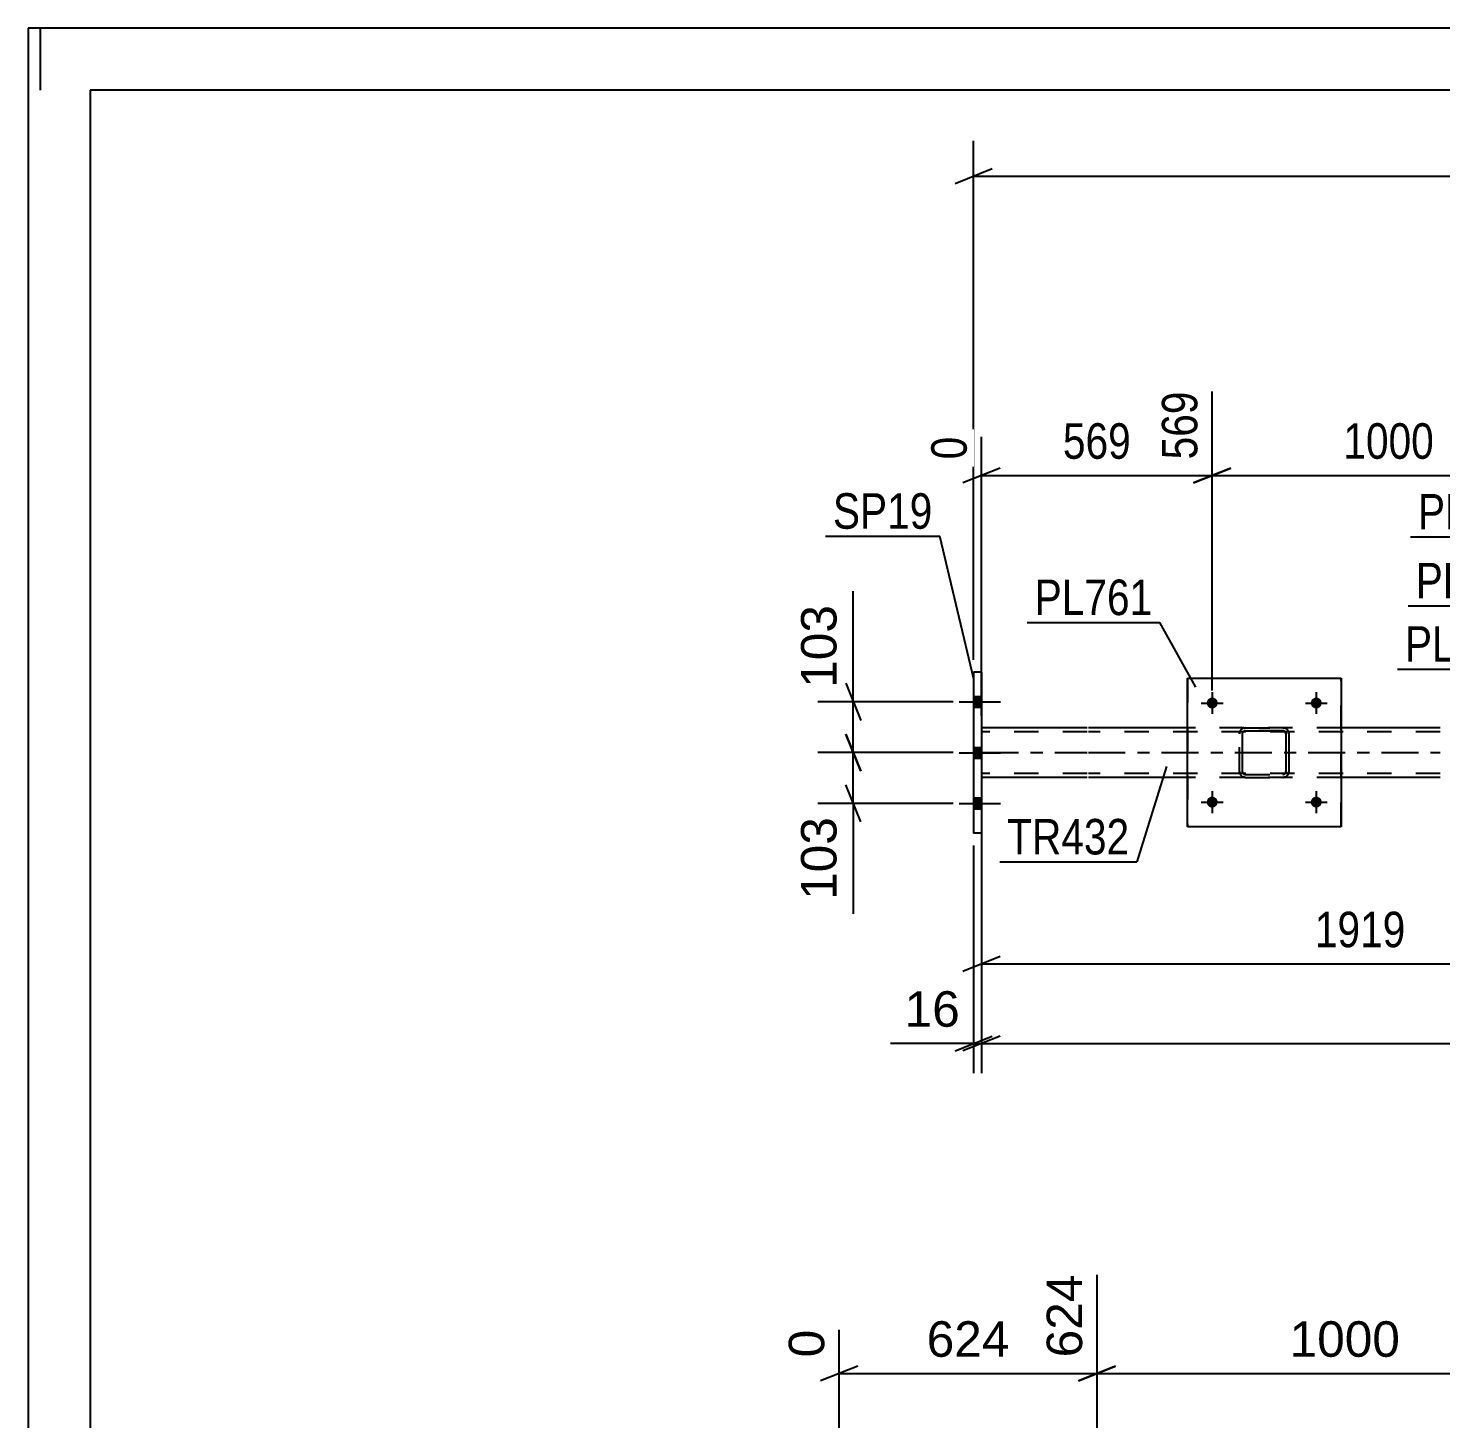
# Model space of a CAD drawing. Header units: millimetres. Extents: x 0 to 841, y 0 to 594.
# Drawn here: x 0 to 114, y 481.8 to 594 of the extents above; entities that cross this region are included whole.
import ezdxf

# ---------------------------------------------------------------- set-up
doc = ezdxf.new("R2010")
doc.units = ezdxf.units.MM
doc.linetypes.add('DXK_LINE_DOT2', pattern=[3.9198, 1.9599, -1.9599])
doc.linetypes.add('DXK_LINE_DOT3', pattern=[5.9187, 2.979, -0.9799, 0.9799, -0.9799])
doc.styles.add('Arial', font='arial.ttf', dxfattribs={"height": 0.2})
doc.styles.add('Arial Narrow', font='ARIALN.TTF', dxfattribs={"height": 0.2})

# ---------------------------------------------------------------- blocks, each defined once
blk = doc.blocks.new('Unknown-317311686-1113')
at = {"color": 5, "linetype": 'Continuous'}
for p, q in [((841, 594), (0, 594)), ((0, 594), (0, 0)), ((1, 589), (1, 594)), ((836, 589), (5, 589)), ((5, 589), (5, 5))]:
    blk.add_line(p, q, dxfattribs=at)
blk = doc.blocks.new('Part-317311686-1511 - 1424')
at = {"color": 2, "linetype": 'Continuous'}
for p, q in [((76.96, 542.03), (76.32, 542.03)), ((76.32, 542.03), (76.32, 529.03)), ((76.96, 542.03), (76.96, 529.03)), ((76.96, 529.03), (76.32, 529.03))]:
    blk.add_line(p, q, dxfattribs=at)
blk = doc.blocks.new('Bolt-317311686-1657 - 1424')
at = {"linetype": 'Continuous'}
for points in [[(76.32, 540.07), (76.32, 539.19), (76.96, 539.19), (76.96, 540.07)], [(76.32, 540.07), (76.32, 539.19), (76.96, 539.19), (76.96, 540.07)], [(76.32, 540.07), (76.32, 539.19), (76.96, 539.19), (76.96, 540.07)], [(76.32, 535.95), (76.32, 535.07), (76.96, 535.07), (76.96, 535.95)], [(76.32, 535.95), (76.32, 535.07), (76.96, 535.07), (76.96, 535.95)], [(76.32, 531.87), (76.32, 530.99), (76.96, 530.99), (76.96, 531.87)], [(76.32, 531.87), (76.32, 530.99), (76.96, 530.99), (76.96, 531.87)], [(76.32, 531.87), (76.32, 530.99), (76.96, 530.99), (76.96, 531.87)]]:
    blk.add_hatch(color=1, dxfattribs=at).paths.add_polyline_path(points)
at = {"color": 1, "linetype": 'Continuous'}
for p, q in [((75.16, 539.63), (78.48, 539.63)), ((75.16, 539.63), (78.48, 539.63)), ((75.16, 539.63), (78.48, 539.63)), ((76.32, 540.07), (76.96, 540.07)), ((76.32, 540.07), (76.96, 540.07)), ((76.32, 540.07), (76.96, 540.07)), ((76.32, 539.19), (76.96, 539.19)), ((76.32, 539.19), (76.96, 539.19)), ((76.32, 539.19), (76.96, 539.19)), ((76.32, 535.95), (76.96, 535.95)), ((76.32, 535.95), (76.96, 535.95)), ((75.16, 535.51), (78.48, 535.51)), ((75.16, 535.51), (78.48, 535.51)), ((76.32, 535.07), (76.96, 535.07)), ((76.32, 535.07), (76.96, 535.07)), ((75.16, 531.43), (78.48, 531.43)), ((75.16, 531.43), (78.48, 531.43)), ((75.16, 531.43), (78.48, 531.43)), ((76.32, 531.87), (76.96, 531.87)), ((76.32, 531.87), (76.96, 531.87)), ((76.32, 531.87), (76.96, 531.87)), ((76.32, 530.99), (76.96, 530.99)), ((76.32, 530.99), (76.96, 530.99)), ((76.32, 530.99), (76.96, 530.99))]:
    blk.add_line(p, q, dxfattribs=at)
blk = doc.blocks.new('Bolt-317311686-1614 - 1424')
at = {"linetype": 'Continuous'}
for points in [[(95.14, 539.53), (95.15, 539.62), (95.18, 539.71), (95.22, 539.79), (95.28, 539.86), (95.36, 539.91), (95.44, 539.95), (95.53, 539.97), (95.63, 539.97), (95.72, 539.95), (95.8, 539.91), (95.87, 539.86), (95.94, 539.79), (95.98, 539.71), (96.01, 539.62), (96.02, 539.53), (96.01, 539.44), (95.98, 539.35), (95.94, 539.27), (95.87, 539.21), (95.8, 539.15), (95.72, 539.11), (95.63, 539.1), (95.53, 539.1), (95.44, 539.11), (95.36, 539.15), (95.28, 539.21), (95.22, 539.27), (95.18, 539.35), (95.15, 539.44)], [(103.54, 539.53), (103.55, 539.62), (103.58, 539.71), (103.62, 539.79), (103.68, 539.86), (103.76, 539.91), (103.84, 539.95), (103.93, 539.97), (104.03, 539.97), (104.12, 539.95), (104.2, 539.91), (104.27, 539.86), (104.34, 539.79), (104.38, 539.71), (104.41, 539.62), (104.42, 539.53), (104.41, 539.44), (104.38, 539.35), (104.34, 539.27), (104.27, 539.21), (104.2, 539.15), (104.12, 539.11), (104.03, 539.1), (103.93, 539.1), (103.84, 539.11), (103.76, 539.15), (103.68, 539.21), (103.62, 539.27), (103.58, 539.35), (103.55, 539.44)]]:
    blk.add_hatch(color=1, dxfattribs=at).paths.add_polyline_path(points)
at = {"color": 1, "linetype": 'Continuous'}
for p, q in [((94.7, 539.53), (96.46, 539.53)), ((95.58, 540.41), (95.58, 538.65)), ((103.1, 539.53), (104.86, 539.53)), ((103.98, 540.41), (103.98, 538.65))]:
    blk.add_line(p, q, dxfattribs=at)
blk = doc.blocks.new('Bolt-317311686-1615 - 1424')
at = {"linetype": 'Continuous'}
for points in [[(95.14, 531.53), (95.15, 531.62), (95.18, 531.71), (95.22, 531.79), (95.28, 531.86), (95.36, 531.91), (95.44, 531.95), (95.53, 531.97), (95.63, 531.97), (95.72, 531.95), (95.8, 531.91), (95.87, 531.86), (95.94, 531.79), (95.98, 531.71), (96.01, 531.62), (96.02, 531.53), (96.01, 531.44), (95.98, 531.35), (95.94, 531.27), (95.87, 531.21), (95.8, 531.15), (95.72, 531.11), (95.63, 531.1), (95.53, 531.1), (95.44, 531.11), (95.36, 531.15), (95.28, 531.21), (95.22, 531.27), (95.18, 531.35), (95.15, 531.44)], [(103.54, 531.53), (103.55, 531.62), (103.58, 531.71), (103.62, 531.79), (103.68, 531.86), (103.76, 531.91), (103.84, 531.95), (103.93, 531.97), (104.03, 531.97), (104.12, 531.95), (104.2, 531.91), (104.27, 531.86), (104.34, 531.79), (104.38, 531.71), (104.41, 531.62), (104.42, 531.53), (104.41, 531.44), (104.38, 531.35), (104.34, 531.27), (104.27, 531.21), (104.2, 531.15), (104.12, 531.11), (104.03, 531.1), (103.93, 531.1), (103.84, 531.11), (103.76, 531.15), (103.68, 531.21), (103.62, 531.27), (103.58, 531.35), (103.55, 531.44)]]:
    blk.add_hatch(color=1, dxfattribs=at).paths.add_polyline_path(points)
at = {"color": 1, "linetype": 'Continuous'}
for p, q in [((94.7, 531.53), (96.46, 531.53)), ((95.58, 532.41), (95.58, 530.65)), ((103.1, 531.53), (104.86, 531.53)), ((103.98, 532.41), (103.98, 530.65))]:
    blk.add_line(p, q, dxfattribs=at)
blk = doc.blocks.new('Part-317311686-1675 - 1424')
at = {"color": 2, "linetype": 'Continuous'}
for p, q in [((85.48, 537.53), (76.96, 537.53)), ((93.58, 537.53), (85.58, 537.53)), ((113.98, 537.53), (105.98, 537.53)), ((85.48, 533.53), (76.96, 533.53)), ((93.58, 533.53), (85.58, 533.53)), ((113.98, 533.53), (105.98, 533.53))]:
    blk.add_line(p, q, dxfattribs=at)
at = {"color": 7, "linetype": 'DXK_LINE_DOT2'}
for p, q in [((76.96, 537.53), (76.96, 533.53)), ((85.48, 537.21), (76.96, 537.21)), ((113.98, 537.21), (85.58, 537.21)), ((105.98, 537.53), (93.58, 537.53)), ((85.48, 533.85), (76.96, 533.85)), ((113.98, 533.85), (85.58, 533.85)), ((105.98, 533.53), (93.58, 533.53))]:
    blk.add_line(p, q, dxfattribs=at)
at = {"color": 7, "linetype": 'DXK_LINE_DOT3'}
for p, q in [((76.96, 535.53), (85.48, 535.53)), ((85.58, 535.53), (113.98, 535.53))]:
    blk.add_line(p, q, dxfattribs=at)
blk = doc.blocks.new('Part-317311686-1680 - 1424')
at = {"color": 2, "linetype": 'Continuous'}
for p, q in [((93.58, 529.53), (93.58, 541.53)), ((93.58, 541.53), (93.58, 541.53)), ((93.58, 541.53), (105.98, 541.53)), ((105.98, 541.53), (105.98, 529.53)), ((93.58, 529.53), (93.58, 529.53)), ((105.98, 529.53), (93.58, 529.53))]:
    blk.add_line(p, q, dxfattribs=at)
at = {"color": 7, "linetype": 'DXK_LINE_DOT2'}
for p, q in [((93.58, 541.53), (93.58, 529.53)), ((93.58, 541.53), (93.58, 541.53)), ((105.98, 529.53), (105.98, 541.53)), ((93.58, 529.53), (93.58, 529.53))]:
    blk.add_line(p, q, dxfattribs=at)
blk = doc.blocks.new('Part-317311686-1681 - 1424')
at = {"color": 7, "linetype": 'DXK_LINE_DOT2'}
for p, q in [((97.77, 537.05), (97.81, 537.24)), ((97.82, 537.24), (97.78, 537.05)), ((98.03, 537.15), (98.01, 537.05)), ((98.02, 537.05), (98.04, 537.14)), ((98.08, 537.22), (98.03, 537.15)), ((98.04, 537.14), (98.09, 537.22)), ((98.07, 537.5), (98.25, 537.53)), ((98.26, 537.53), (98.08, 537.5)), ((98.16, 537.28), (98.08, 537.22)), ((98.09, 537.22), (98.17, 537.27)), ((98.25, 537.29), (98.16, 537.28)), ((98.17, 537.27), (98.26, 537.29)), ((98.26, 537.53), (98.25, 537.53)), ((98.25, 537.53), (101.29, 537.53)), ((98.25, 537.29), (98.26, 537.29)), ((101.29, 537.29), (98.25, 537.29)), ((98.26, 537.53), (101.3, 537.53)), ((98.26, 537.29), (101.3, 537.29)), ((101.29, 537.53), (101.3, 537.53)), ((101.29, 537.53), (101.48, 537.5)), ((101.3, 537.29), (101.29, 537.29)), ((101.39, 537.28), (101.29, 537.29)), ((101.48, 537.5), (101.3, 537.53)), ((101.3, 537.29), (101.39, 537.27)), ((101.39, 537.28), (101.39, 537.27)), ((101.46, 537.22), (101.39, 537.28)), ((101.39, 537.27), (101.47, 537.22)), ((101.52, 537.15), (101.46, 537.22)), ((101.47, 537.22), (101.52, 537.14)), ((101.53, 537.05), (101.52, 537.15)), ((101.52, 537.14), (101.54, 537.05)), ((101.74, 537.24), (101.77, 537.05)), ((101.78, 537.05), (101.74, 537.24)), ((97.77, 537.05), (97.78, 537.05)), ((97.77, 534.01), (97.77, 537.05)), ((97.78, 534.01), (97.78, 537.05)), ((98.02, 537.05), (98.01, 537.05)), ((98.01, 537.05), (98.01, 534.01)), ((98.02, 534.01), (98.02, 537.05)), ((101.54, 537.05), (101.53, 537.05)), ((101.53, 537.05), (101.53, 534.01)), ((101.54, 534.01), (101.54, 537.05)), ((101.78, 537.05), (101.77, 537.05)), ((101.77, 537.05), (101.77, 534.01)), ((101.78, 534.01), (101.78, 537.05)), ((97.78, 534.01), (97.77, 534.01)), ((97.81, 533.83), (97.77, 534.01)), ((97.78, 534.01), (97.82, 533.83)), ((98.01, 534.01), (98.02, 534.01)), ((98.01, 534.01), (98.03, 533.92)), ((98.04, 533.92), (98.02, 534.01)), ((98.03, 533.92), (98.08, 533.84)), ((98.09, 533.84), (98.04, 533.92)), ((98.08, 533.84), (98.16, 533.79)), ((98.17, 533.79), (98.09, 533.84)), ((98.16, 533.79), (98.25, 533.77)), ((98.26, 533.77), (98.17, 533.79)), ((98.26, 533.77), (98.25, 533.77)), ((98.25, 533.77), (101.29, 533.77)), ((98.26, 533.77), (101.3, 533.77)), ((101.29, 533.77), (101.39, 533.79)), ((101.29, 533.77), (101.3, 533.77)), ((101.39, 533.79), (101.3, 533.77)), ((101.47, 533.84), (101.39, 533.79)), ((101.39, 533.79), (101.46, 533.84)), ((101.46, 533.84), (101.52, 533.92)), ((101.52, 533.92), (101.47, 533.84)), ((101.54, 534.01), (101.52, 533.92)), ((101.52, 533.92), (101.53, 534.01)), ((101.53, 534.01), (101.54, 534.01)), ((101.77, 534.01), (101.74, 533.83)), ((101.74, 533.83), (101.78, 534.01)), ((101.77, 534.01), (101.78, 534.01)), ((98.07, 533.57), (98.08, 533.57)), ((98.25, 533.53), (98.07, 533.57)), ((98.08, 533.57), (98.26, 533.53)), ((98.26, 533.53), (98.25, 533.53)), ((98.25, 533.53), (101.29, 533.53)), ((98.26, 533.53), (101.3, 533.53)), ((101.48, 533.57), (101.29, 533.53)), ((101.29, 533.53), (101.3, 533.53)), ((101.3, 533.53), (101.48, 533.57))]:
    blk.add_line(p, q, dxfattribs=at)
at = {"color": 7, "linetype": 'DXK_LINE_DOT3'}
blk.add_line((99.78, 535.53), (99.77, 535.53), dxfattribs=at)
at = {"color": 7, "linetype": 'DXK_LINE_DOT2'}
for centre, start, end in [((98.25, 537.05), 112.5, 157.5), ((98.26, 537.05), 112.5, 157.5), ((101.29, 537.05), 22.5, 67.5), ((101.3, 537.05), 22.5, 67.5), ((98.25, 534.01), 202.5, 247.5), ((98.26, 534.01), 202.5, 247.5), ((101.29, 534.01), 292.5, 337.5), ((101.3, 534.01), 292.5, 337.5)]:
    blk.add_arc(centre, 0.48, start, end, dxfattribs=at)
blk = doc.blocks.new('StraightDimension-317311686-3392 - 2401')
at = {"color": 7, "linetype": 'Continuous'}
for p, q in [((126.28, 444.23), (126.28, 495.6)), ((86.28, 444.25), (86.28, 493.38)), ((87.78, 486.01), (84.78, 484.81)), ((124.78, 484.81), (127.78, 486.01)), ((86.28, 485.41), (126.28, 485.41))]:
    blk.add_line(p, q, dxfattribs=at)
at = {"color": 0}
blk.add_wipeout([(111.33, 486.16), (111.33, 490.36), (101.23, 490.36), (101.23, 486.16)], dxfattribs=at)
at = {"color": 3, "style": 'Arial'}
blk.add_text('1000', height=2.865, dxfattribs=at).set_placement((101.83, 486.76))
at = {"color": 0, "linetype": 'Continuous'}
blk.add_wipeout([(125.68, 496.2), (121.48, 496.2), (121.48, 486.11), (125.68, 486.11)], dxfattribs=at)
at = {"color": 3, "linetype": 'Continuous', "style": 'Arial'}
blk.add_text('1624', height=2.865, rotation=90.0002, dxfattribs=at).set_placement((125.08, 486.71))
blk = doc.blocks.new('StraightDimension-317311686-3386 - 2401')
at = {"color": 7, "linetype": 'Continuous'}
for p, q in [((86.28, 444.25), (86.28, 493.38)), ((65.46, 429.6), (65.46, 488.93)), ((66.96, 486.01), (63.96, 484.81)), ((84.78, 484.81), (87.78, 486.01)), ((65.46, 485.41), (86.28, 485.41))]:
    blk.add_line(p, q, dxfattribs=at)
at = {"color": 0}
blk.add_wipeout([(79.8, 486.16), (79.8, 490.36), (71.93, 490.36), (71.93, 486.16)], dxfattribs=at)
at = {"color": 3, "style": 'Arial'}
blk.add_text('624', height=2.865, dxfattribs=at).set_placement((72.53, 486.76))
at = {"color": 0, "linetype": 'Continuous'}
for points in [[(85.68, 493.98), (81.48, 493.98), (81.48, 486.11), (85.68, 486.11)], [(64.86, 489.53), (60.66, 489.53), (60.66, 486.11), (64.86, 486.11)]]:
    blk.add_wipeout(points, dxfattribs=at)
at = {"color": 3, "linetype": 'Continuous', "style": 'Arial'}
for s, height, p in [('624', 2.865, (85.08, 486.71)), ('0', 2.87, (64.26, 486.71))]:
    blk.add_text(s, height=height, rotation=90.0002, dxfattribs=at).set_placement(p)
blk = doc.blocks.new('StraightDimension-317311686-2319 - 1424')
at = {"color": 7, "linetype": 'Continuous'}
for p, q in [((76.96, 528.03), (76.96, 509.65)), ((78.46, 512.65), (75.46, 511.45)), ((76.96, 512.05), (710.15, 512.05))]:
    blk.add_line(p, q, dxfattribs=at)
blk = doc.blocks.new('StraightDimension-317311686-2388 - 1424')
at = {"color": 7, "linetype": 'Continuous'}
for p, q in [((76.32, 543.03), (76.32, 584.9)), ((77.82, 582.65), (74.82, 581.45)), ((76.32, 582.05), (710.79, 582.05))]:
    blk.add_line(p, q, dxfattribs=at)
blk = doc.blocks.new('StraightDimension-317311686-2282 - 1424')
at = {"color": 7, "linetype": 'Continuous'}
for p, q in [((76.96, 532.53), (76.96, 516.07)), ((138.09, 528.43), (138.09, 516.07)), ((78.46, 519.07), (75.46, 517.87)), ((136.59, 517.87), (139.59, 519.07)), ((76.96, 518.47), (138.09, 518.47))]:
    blk.add_line(p, q, dxfattribs=at)
at = {"color": 0}
blk.add_wipeout([(111.78, 519.22), (111.78, 523.42), (103.27, 523.42), (103.27, 519.22)], dxfattribs=at)
at = {"color": 3, "style": 'Arial Narrow'}
blk.add_text('1919', height=2.863, dxfattribs=at).set_placement((103.87, 519.82))
blk = doc.blocks.new('StraightDimension-317311686-2236 - 1424')
at = {"color": 7, "linetype": 'Continuous'}
for p, q in [((95.58, 540.53), (95.58, 564.69)), ((76.96, 538.53), (76.96, 561.03)), ((78.46, 558.5), (75.46, 557.3)), ((76.96, 557.9), (95.58, 557.9)), ((94.08, 557.3), (97.08, 558.5))]:
    blk.add_line(p, q, dxfattribs=at)
at = {"color": 0}
blk.add_wipeout([(89.61, 558.65), (89.61, 562.85), (82.93, 562.85), (82.93, 558.65)], dxfattribs=at)
at = {"color": 3, "style": 'Arial Narrow'}
blk.add_text('569', height=2.863, dxfattribs=at).set_placement((83.53, 559.25))
at = {"color": 0, "linetype": 'Continuous'}
for points in [[(94.98, 565.29), (90.78, 565.29), (90.78, 558.6), (94.98, 558.6)], [(76.36, 561.63), (72.16, 561.63), (72.16, 558.6), (76.36, 558.6)]]:
    blk.add_wipeout(points, dxfattribs=at)
at = {"color": 3, "linetype": 'Continuous', "style": 'Arial Narrow'}
for s, height, p in [('569', 2.863, (94.38, 559.2)), ('0', 2.86, (75.76, 559.2))]:
    blk.add_text(s, height=height, rotation=90.0002, dxfattribs=at).set_placement(p)
blk = doc.blocks.new('StraightDimension-317311686-2246 - 1424')
at = {"color": 7, "linetype": 'Continuous'}
for p, q in [((124.08, 540.53), (124.08, 566.52)), ((95.58, 540.53), (95.58, 564.69)), ((97.08, 558.5), (94.08, 557.3)), ((95.58, 557.9), (124.08, 557.9)), ((122.58, 557.3), (125.58, 558.5))]:
    blk.add_line(p, q, dxfattribs=at)
at = {"color": 0}
blk.add_wipeout([(114.09, 558.65), (114.09, 562.85), (105.57, 562.85), (105.57, 558.65)], dxfattribs=at)
at = {"color": 3, "style": 'Arial Narrow'}
blk.add_text('1000', height=2.863, dxfattribs=at).set_placement((106.17, 559.25))
at = {"color": 0, "linetype": 'Continuous'}
blk.add_wipeout([(123.48, 567.12), (119.28, 567.12), (119.28, 558.6), (123.48, 558.6)], dxfattribs=at)
at = {"color": 3, "linetype": 'Continuous', "style": 'Arial Narrow'}
blk.add_text('1569', height=2.863, rotation=90.0002, dxfattribs=at).set_placement((122.88, 559.2))
blk = doc.blocks.new('StraightDimension-317311686-2329 - 1424')
at = {"color": 7, "linetype": 'Continuous'}
for p, q in [((76.32, 528.03), (76.32, 509.65)), ((76.96, 528.03), (76.96, 509.65)), ((76.32, 512.05), (69.62, 512.05)), ((76.32, 512.05), (69.62, 512.05)), ((74.82, 511.45), (77.82, 512.65)), ((78.46, 512.65), (75.46, 511.45)), ((76.32, 512.05), (76.96, 512.05))]:
    blk.add_line(p, q, dxfattribs=at)
at = {"color": 0}
blk.add_wipeout([(75.79, 512.8), (75.79, 517), (70.15, 517), (70.15, 512.8)], dxfattribs=at)
at = {"color": 3, "style": 'Arial'}
blk.add_text('16', height=2.865, dxfattribs=at).set_placement((70.75, 513.4))
blk = doc.blocks.new('StraightDimension-317311686-2340 - 1424')
at = {"color": 7, "linetype": 'Continuous'}
for p, q in [((66, 537.03), (67.2, 534.03)), ((74.68, 535.53), (63.75, 535.53)), ((66.6, 531.43), (66.6, 535.53)), ((67.2, 529.93), (66, 532.93)), ((74.68, 531.43), (63.75, 531.43)), ((66.6, 531.43), (66.6, 522.51)), ((66.6, 531.43), (66.6, 522.51))]:
    blk.add_line(p, q, dxfattribs=at)
at = {"color": 0}
blk.add_wipeout([(65.85, 530.91), (61.65, 530.91), (61.65, 523.04), (65.85, 523.04)], dxfattribs=at)
at = {"color": 3, "style": 'Arial'}
blk.add_text('103', height=2.865, rotation=90.0002, dxfattribs=at).set_placement((65.25, 523.64))
blk = doc.blocks.new('StraightDimension-317311686-2350 - 1424')
at = {"color": 7, "linetype": 'Continuous'}
for p, q in [((66.6, 539.63), (66.6, 548.55)), ((66.6, 539.63), (66.6, 548.55)), ((66, 541.13), (67.2, 538.13)), ((74.68, 539.63), (63.75, 539.63)), ((66.6, 535.53), (66.6, 539.63)), ((67.2, 534.03), (66, 537.03)), ((74.68, 535.53), (63.75, 535.53))]:
    blk.add_line(p, q, dxfattribs=at)
at = {"color": 0}
blk.add_wipeout([(65.85, 548.03), (61.65, 548.03), (61.65, 540.16), (65.85, 540.16)], dxfattribs=at)
at = {"color": 3, "style": 'Arial'}
blk.add_text('103', height=2.865, rotation=90.0002, dxfattribs=at).set_placement((65.25, 540.76))
blk = doc.blocks.new('Mark-317311686-1507 - 1424')
at = {"color": 30, "linetype": 'Continuous'}
for p in [(64.36, 553), (76.34, 541.46)]:
    blk.add_line(p, (73.6, 553), dxfattribs=at)
at = {"color": 0}
blk.add_wipeout([(73, 553.6), (73, 556.6), (64.96, 556.6), (64.96, 553.6)], dxfattribs=at)
blk.add_wipeout([(73, 553.6), (73, 556.6), (64.96, 556.6), (64.96, 553.6)], dxfattribs=at)
at = {"color": 3, "style": 'Arial Narrow'}
blk.add_text('SP19', height=2.863, dxfattribs=at).set_placement((64.96, 553.6))
blk = doc.blocks.new('Mark-317311686-1607 - 1424')
at = {"color": 30, "linetype": 'Continuous'}
for p in [(111.59, 552.94), (139.81, 542.1)]:
    blk.add_line(p, (122.3, 552.94), dxfattribs=at)
at = {"color": 0}
blk.add_wipeout([(121.7, 553.54), (121.7, 556.54), (112.19, 556.54), (112.19, 553.54)], dxfattribs=at)
blk.add_wipeout([(121.7, 553.54), (121.7, 556.54), (112.19, 556.54), (112.19, 553.54)], dxfattribs=at)
at = {"color": 3, "style": 'Arial Narrow'}
blk.add_text('PL556', height=2.863, dxfattribs=at).set_placement((112.19, 553.54))
blk = doc.blocks.new('Mark-317311686-1671 - 1424')
at = {"color": 30, "linetype": 'Continuous'}
for p in [(91.9, 534.41), (78.43, 526.71)]:
    blk.add_line(p, (89.5, 526.71), dxfattribs=at)
at = {"color": 0}
blk.add_wipeout([(88.9, 527.31), (88.9, 530.31), (79.03, 530.31), (79.03, 527.31)], dxfattribs=at)
blk.add_wipeout([(88.9, 527.31), (88.9, 530.31), (79.03, 530.31), (79.03, 527.31)], dxfattribs=at)
at = {"color": 3, "style": 'Arial Narrow'}
blk.add_text('TR432', height=2.863, dxfattribs=at).set_placement((79.03, 527.31))
blk = doc.blocks.new('Mark-317311686-1676 - 1424')
at = {"color": 30, "linetype": 'Continuous'}
for p in [(80.65, 546.03), (94.27, 540.82)]:
    blk.add_line(p, (91.35, 546.03), dxfattribs=at)
at = {"color": 0}
blk.add_wipeout([(90.75, 546.63), (90.75, 549.63), (81.25, 549.63), (81.25, 546.63)], dxfattribs=at)
blk.add_wipeout([(90.75, 546.63), (90.75, 549.63), (81.25, 549.63), (81.25, 546.63)], dxfattribs=at)
at = {"color": 3, "style": 'Arial Narrow'}
blk.add_text('PL761', height=2.863, dxfattribs=at).set_placement((81.25, 546.63))
blk = doc.blocks.new('Mark-317311686-1682 - 1424')
at = {"color": 30, "linetype": 'Continuous'}
for p in [(110.54, 542.27), (122.99, 538.43)]:
    blk.add_line(p, (121.24, 542.27), dxfattribs=at)
at = {"color": 0}
blk.add_wipeout([(120.64, 542.87), (120.64, 545.87), (111.14, 545.87), (111.14, 542.87)], dxfattribs=at)
blk.add_wipeout([(120.64, 542.87), (120.64, 545.87), (111.14, 545.87), (111.14, 542.87)], dxfattribs=at)
at = {"color": 3, "style": 'Arial Narrow'}
blk.add_text('PL761', height=2.863, dxfattribs=at).set_placement((111.14, 542.87))
blk = doc.blocks.new('Mark-317311686-1704 - 1424')
at = {"color": 30, "linetype": 'Continuous'}
for p in [(111.41, 547.38), (142.67, 537.93)]:
    blk.add_line(p, (122.11, 547.38), dxfattribs=at)
at = {"color": 0}
blk.add_wipeout([(121.51, 547.98), (121.51, 550.98), (112.01, 550.98), (112.01, 547.98)], dxfattribs=at)
blk.add_wipeout([(121.51, 547.98), (121.51, 550.98), (112.01, 550.98), (112.01, 547.98)], dxfattribs=at)
at = {"color": 3, "style": 'Arial Narrow'}
blk.add_text('PL277', height=2.863, dxfattribs=at).set_placement((112.01, 547.98))

msp = doc.modelspace()

# ---------------------------------------------------------------- block references
for name in ['Unknown-317311686-1113', 'Part-317311686-1511 - 1424', 'Part-317311686-1680 - 1424', 'Bolt-317311686-1657 - 1424', 'Bolt-317311686-1614 - 1424', 'Part-317311686-1675 - 1424', 'Part-317311686-1681 - 1424', 'Bolt-317311686-1615 - 1424']:
    msp.add_blockref(name, (0, 0))

# ---------------------------------------------------------------- next in the draw order: block references
for name in ['StraightDimension-317311686-2388 - 1424', 'StraightDimension-317311686-2319 - 1424', 'StraightDimension-317311686-3392 - 2401']:
    msp.add_blockref(name, (0, 0))

# ---------------------------------------------------------------- next in the draw order: block references
for name in ['StraightDimension-317311686-2236 - 1424', 'StraightDimension-317311686-2282 - 1424', 'StraightDimension-317311686-3386 - 2401']:
    msp.add_blockref(name, (0, 0))

# ---------------------------------------------------------------- next in the draw order: block references
for name in ['StraightDimension-317311686-2246 - 1424', 'StraightDimension-317311686-2329 - 1424']:
    msp.add_blockref(name, (0, 0))

# ---------------------------------------------------------------- next in the draw order: block references
for name in ['Mark-317311686-1607 - 1424', 'Mark-317311686-1676 - 1424', 'StraightDimension-317311686-2340 - 1424', 'Mark-317311686-1671 - 1424']:
    msp.add_blockref(name, (0, 0))

# ---------------------------------------------------------------- next in the draw order: block references
for name in ['StraightDimension-317311686-2350 - 1424', 'Mark-317311686-1682 - 1424']:
    msp.add_blockref(name, (0, 0))

# ---------------------------------------------------------------- next in the draw order: block references
for name in ['Mark-317311686-1507 - 1424', 'Mark-317311686-1704 - 1424']:
    msp.add_blockref(name, (0, 0))

doc.saveas('drawing.dxf')
